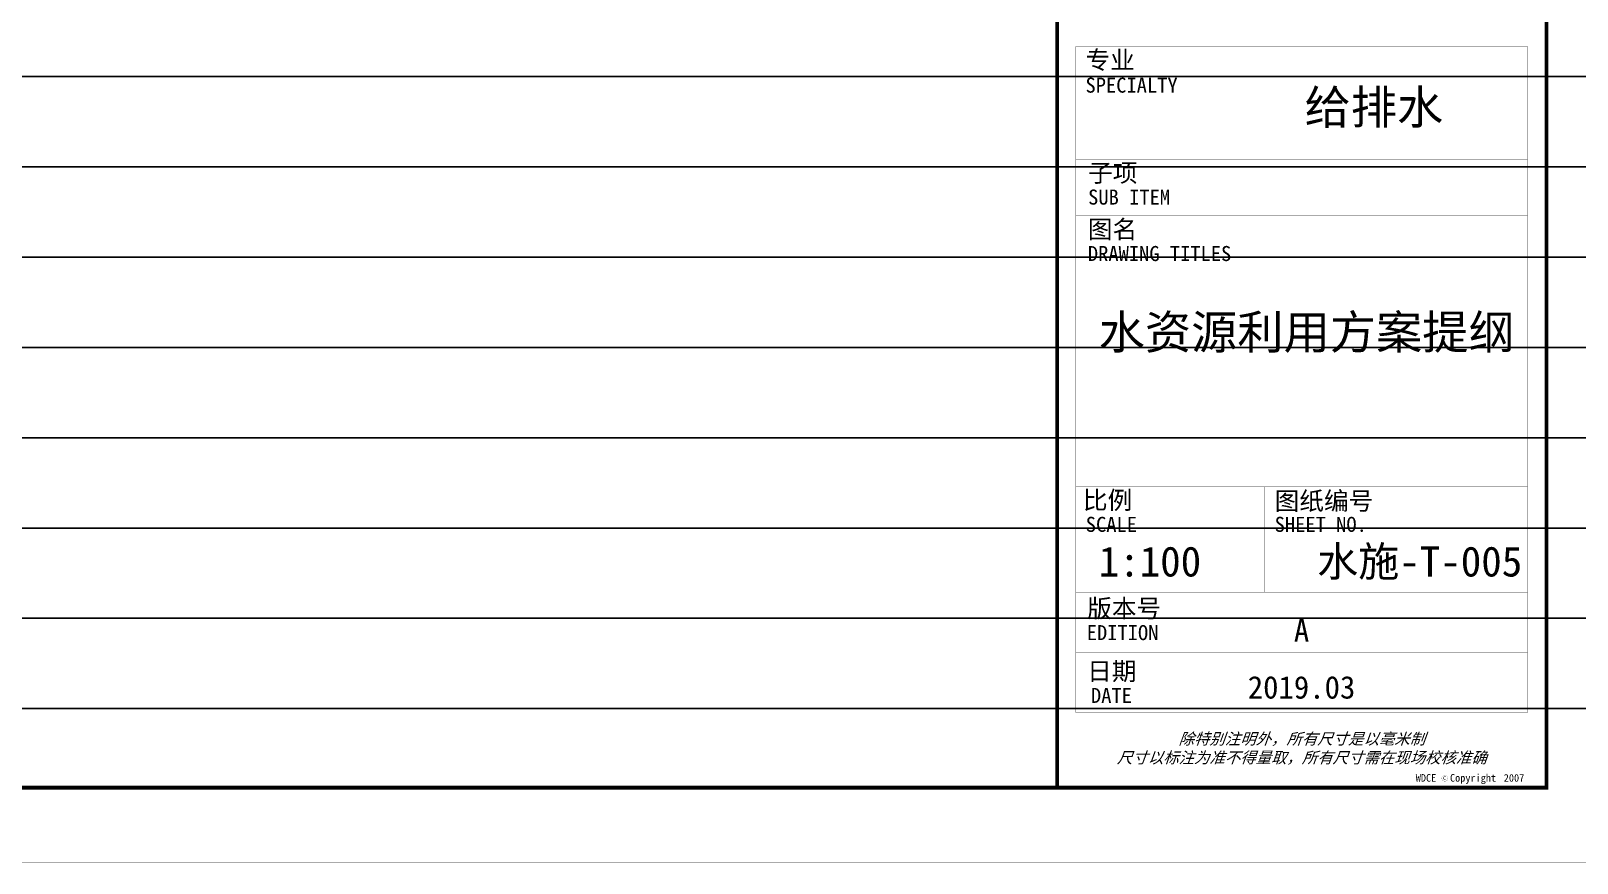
# Model space of a CAD drawing. Extents: x 332286 to 1463507, y -720758 to 86974.
# Drawn here: x 1180317 to 1200853, y -421739 to -410677 of the extents above; entities that cross this region are included whole.
import ezdxf
from ezdxf.enums import TextEntityAlignment as Align

# ---------------------------------------------------------------- set-up
doc = ezdxf.new("R2010")
doc.units = 0
doc.header["$LTSCALE"] = 1000
doc.header["$MEASUREMENT"] = 0
doc.layers.get('0').update_dxf_attribs({"linetype": 'CONTINUOUS'})
doc.layers.get('Defpoints').update_dxf_attribs({"linetype": 'CONTINUOUS'})
doc.layers.add('SHEET_LINE', color=6, linetype='CONTINUOUS')
doc.styles.add('X-104 9#平面绑定$0$图签信息$0$华文细黑', font='STXIHEI.TTF', dxfattribs={"height": 10})
doc.styles.add('华文细黑', font='STXIHEI.TTF', dxfattribs={"width": 0.7, "height": 10})

# ---------------------------------------------------------------- blocks, each defined once
blk = doc.blocks.new('X-104 9#平面绑定$0$图签信息$0$WDCE Copyright200X')
at = {"const_width": 0.016}
blk.add_lwpolyline([(-10.6, 1.26, 1), (-11.4, 1.26, 1)], format="xyb", close=True, dxfattribs=at)
at = {"style": 'X-104 9#平面绑定$0$图签信息$0$华文细黑'}
for s, p in [('WDCE ', (-11.46, 0.5)), ('     Copyright ', (-3.51, 0.5))]:
    blk.add_text(s, height=1, dxfattribs=at).set_placement(p, align=Align.BOTTOM_RIGHT)
blk.add_text('c', height=0.6, dxfattribs=at).set_placement((-11.04, 1.35), align=Align.MIDDLE_CENTER)
blk.add_attdef('200X', text='', height=1, dxfattribs=at).set_placement((-0.45, 0.5), align=Align.BOTTOM_RIGHT)
blk = doc.blocks.new('X-104 9#平面绑定$0$图签信息')
at = {"const_width": 0.5}
blk.add_lwpolyline([(-65, 0), (0, 0), (0, 500.5), (-65, 500.5)], close=True, dxfattribs=at)
at = {"const_width": 0.05}
for points in [[(-62.5, 98.5), (-2.5, 98.5), (-2.5, 10), (-62.5, 10), (-62.5, 98.5)], [(-62.5, 83.5), (-2.5, 83.5)], [(-62.5, 76), (-2.5, 76)], [(-62.5, 40), (-2.5, 40)], [(-37.5, 40), (-37.5, 26)], [(-62.5, 26), (-2.5, 26)], [(-62.5, 18), (-2.5, 18)]]:
    blk.add_lwpolyline(points, dxfattribs=at)
blk.add_blockref('X-104 9#平面绑定$0$图签信息$0$WDCE Copyright200X', (-2.5, 0)).add_auto_attribs({'200X': '2007'})
at = {"style": 'X-104 9#平面绑定$0$图签信息$0$华文细黑'}
for s, height, p in [('专业', 2.4, (-61.23, 97.93)), ('SPECIALTY', 2, (-61.23, 94.38)), ('子项', 2.4, (-60.88, 82.92)), ('SUB ITEM', 2, (-60.88, 79.5)), ('图名', 2.4, (-60.91, 75.41)), ('DRAWING TITLES', 2, (-60.91, 72)), ('比例', 2.4, (-61.56, 39.42)), ('图纸编号', 2.4, (-36.1, 39.32)), ('SCALE', 2, (-61.19, 36)), ('SHEET NO.', 2, (-36.1, 36)), ('版本号', 2.4, (-61, 25.03)), ('EDITION', 2, (-61.06, 21.61)), ('日期', 2.4, (-61, 16.68)), ('DATE', 2, (-60.5, 13.26))]:
    blk.add_text(s, height=height, dxfattribs=at).set_placement(p, align=Align.TOP_LEFT)
at = {"color": 4, "style": 'X-104 9#平面绑定$0$图签信息$0$华文细黑'}
for s, p in [('A', (-32.53, 19.4)), ('2019.03', (-32.53, 11.84))]:
    blk.add_text(s, height=3, dxfattribs=at).set_placement(p, align=Align.CENTER)
at = {"style": 'X-104 9#平面绑定$0$图签信息$0$华文细黑', "oblique": 20}
for s, p in [('除特别注明外，所有尺寸是以毫米制', (-32.5, 6.5)), ('尺寸以标注为准不得量取，所有尺寸需在现场校核准确', (-32.5, 4))]:
    blk.add_text(s, height=1.5, dxfattribs=at).set_placement(p, align=Align.MIDDLE_CENTER)
blk = doc.blocks.new('X-104 9#平面绑定$0$图签-A1')
blk.add_blockref('X-104 9#平面绑定$0$图签信息', (0, 0))

msp = doc.modelspace()

# ---------------------------------------------------------------- linework, layer by layer
at = {"layer": 'Defpoints'}
for p, q in [((1146033.3, -411284.2), (1218434.1, -411284.2)), ((1146033.3, -412484.2), (1218434.1, -412484.2)), ((1146033.3, -413684.2), (1218434.1, -413684.2)), ((1146033.3, -414884.2), (1218434.1, -414884.2)), ((1146033.3, -416084.2), (1218434.1, -416084.2)), ((1146033.3, -417284.7), (1218434.1, -417284.7)), ((1146033.3, -417284.7), (1218434.1, -417284.7)), ((1146033.3, -418484.7), (1218434.1, -418484.7)), ((1146033.3, -419684.7), (1218434.1, -419684.7))]:
    msp.add_line(p, q, dxfattribs=at)
at = {"layer": 'SHEET_LINE'}
for points, const_width in [([(1117346.6, -421736.2), (1201446.6, -421736.2), (1201446.6, -362336.2), (1117346.6, -362336.2)], 5), ([(1193946.6, -363336.2), (1119846.6, -363336.2), (1119846.6, -420736.2), (1193946.6, -420736.2)], 50)]:
    msp.add_lwpolyline(points, close=True, dxfattribs=dict(at, const_width=const_width))

# ---------------------------------------------------------------- block references
at = {"xscale": 100, "yscale": 100, "zscale": 100}
msp.add_blockref('X-104 9#平面绑定$0$图签-A1', (1200446.6, -420736.2), dxfattribs=at)

# ---------------------------------------------------------------- texts
at = {"style": '华文细黑'}
for s, height, p in [('给排水', 450, (1197233.9, -411915.9)), ('水资源利用方案提纲', 450, (1194500, -414905.3)), ('水施-T-005', 400, (1197401, -417929.4)), ('1:100', 400, (1194499.8, -417929.4))]:
    msp.add_text(s, height=height, dxfattribs=at).set_placement(p)

doc.saveas('drawing.dxf')
